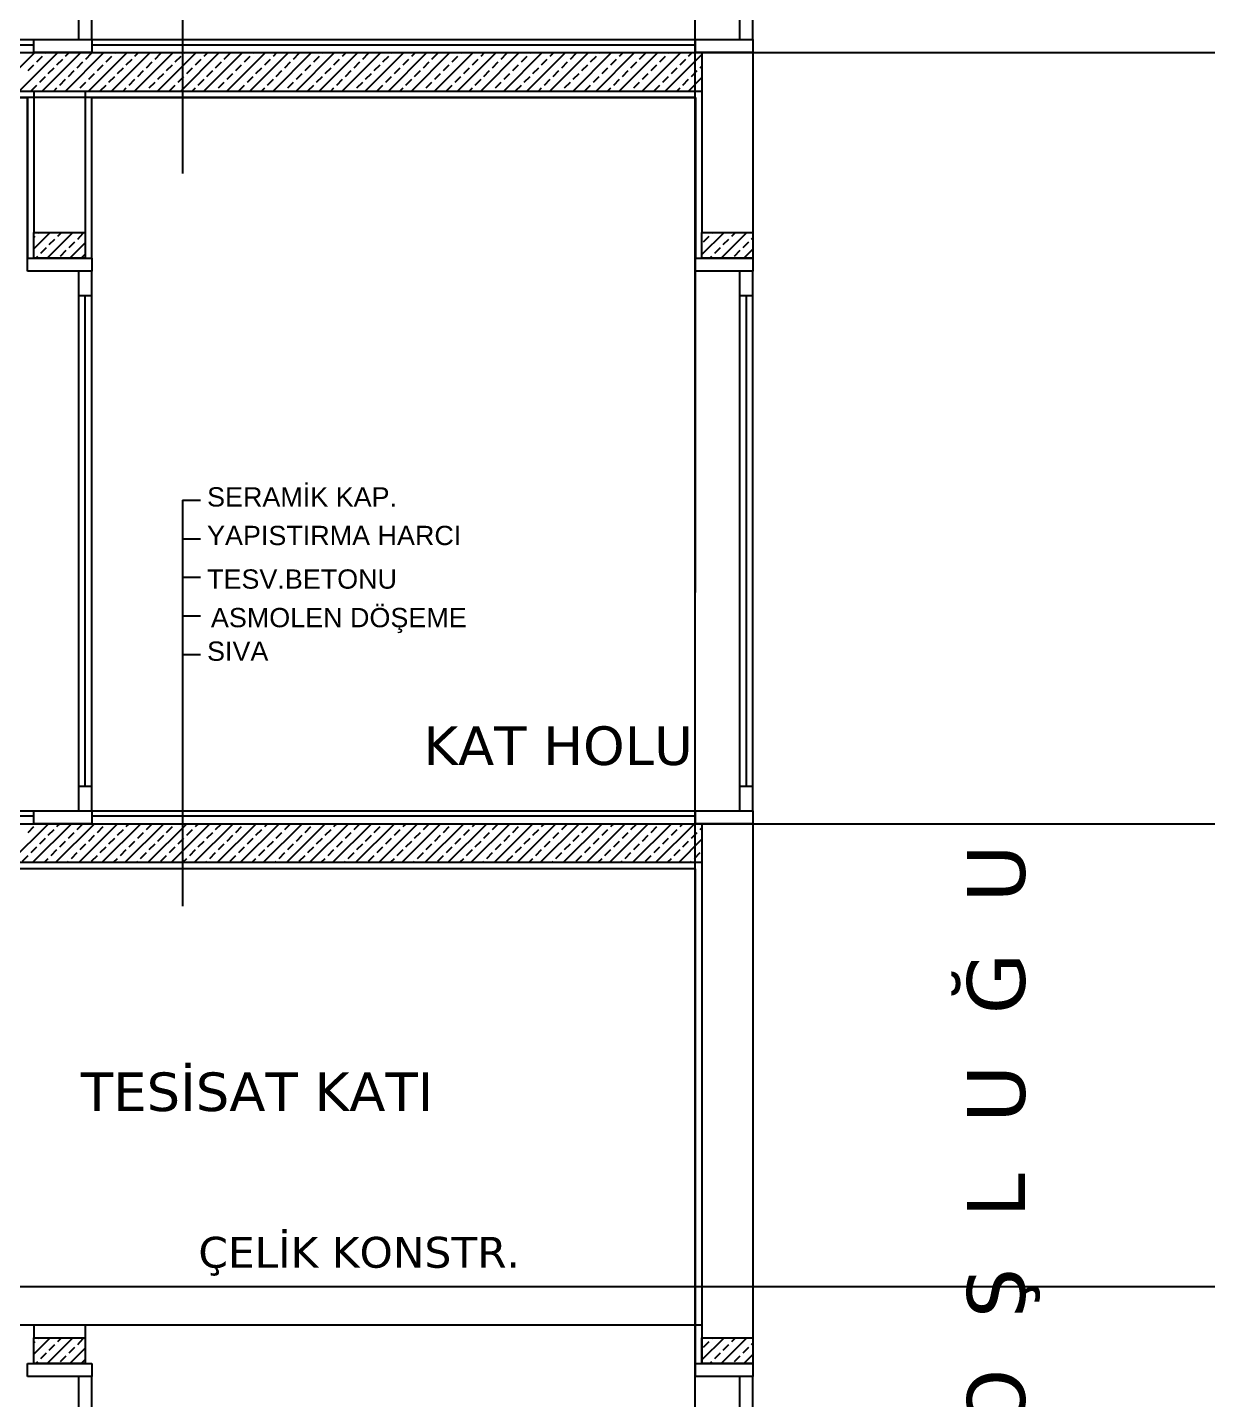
# Model space of a CAD drawing. Header units: millimetres. Extents: x 43168.9 to 43194.6, y -25545.1 to -25543.4.
# Drawn here: x 43181.6326 to 43181.8164, y -25544.2242 to -25544.0107 of the extents above; entities that cross this region are included whole.
import ezdxf
from ezdxf.enums import TextEntityAlignment as Align

# ---------------------------------------------------------------- set-up
doc = ezdxf.new("R2010")
doc.units = ezdxf.units.MM
doc.header["$LTSCALE"] = 200
doc.linetypes.add('kesit_$0$HIDDEN2', pattern=[0.1875, 0.125, -0.0625])
for name, color, linetype in [('dograma_sgh', 43, 'Continuous'), ('duv_sgh', 4, 'Continuous'), ('kaplama-gnl_sgh', 30, 'Continuous'), ('kesit_$0$izd-alt_sgh', 8, 'kesit_$0$HIDDEN2'), ('kolon-b.a_sgh', 6, 'Continuous'), ('metal-mal._sgh', 122, 'Continuous'), ('siva_sgh', 145, 'Continuous'), ('tarama-betonarme_sgh', 223, 'Continuous'), ('yazi-mahal_sgh', 12, 'Continuous'), ('yazi-malz_sgh', 7, 'Continuous')]:
    doc.layers.add(name, color=color, linetype=linetype)
doc.styles.add('1-200', font='arial.ttf', dxfattribs={"height": 60})
doc.styles.add('text1', font='VERDANA.TTF')

msp = doc.modelspace()

# ---------------------------------------------------------------- linework, layer by layer
for p, q in [((43181.74556, -25544.04656), (43181.73764, -25544.04656)), ((43181.74556, -25544.21856), (43181.73764, -25544.21856))]:
    msp.add_line(p, q)
at = {"layer": 'dograma_sgh'}
for p, q in [((43181.64064, -25544.01256), (43181.64064, -25543.92856)), ((43181.64264, -25544.01256), (43181.64264, -25543.92856)), ((43181.74356, -25544.01256), (43181.74356, -25543.92856)), ((43181.74556, -25544.01256), (43181.74556, -25543.92856)), ((43181.63364, -25544.01456), (43181.63364, -25544.01256)), ((43181.63364, -25544.01256), (43181.64264, -25544.01256)), ((43181.64264, -25544.01256), (43181.64264, -25544.01456)), ((43181.73664, -25544.01456), (43181.73664, -25544.01256)), ((43181.73664, -25544.01256), (43181.74556, -25544.01256)), ((43181.74556, -25544.01256), (43181.74556, -25544.01456)), ((43181.64264, -25544.01456), (43181.63364, -25544.01456)), ((43181.74556, -25544.01456), (43181.73664, -25544.01456)), ((43181.63264, -25544.04856), (43181.63264, -25544.04656)), ((43181.63264, -25544.04656), (43181.64264, -25544.04656)), ((43181.64264, -25544.04656), (43181.64264, -25544.04856)), ((43181.73664, -25544.04856), (43181.73664, -25544.04656)), ((43181.73664, -25544.04656), (43181.74556, -25544.04656)), ((43181.74556, -25544.04656), (43181.74556, -25544.04856)), ((43181.64264, -25544.04856), (43181.63264, -25544.04856)), ((43181.64064, -25544.13256), (43181.64064, -25544.04856)), ((43181.64264, -25544.13256), (43181.64264, -25544.04856)), ((43181.74556, -25544.04856), (43181.73664, -25544.04856)), ((43181.74356, -25544.13256), (43181.74356, -25544.04856)), ((43181.74556, -25544.13256), (43181.74556, -25544.04856)), ((43181.64064, -25544.05236), (43181.64264, -25544.05236)), ((43181.64164, -25544.12876), (43181.64164, -25544.05236)), ((43181.74356, -25544.05236), (43181.74556, -25544.05236)), ((43181.74456, -25544.12876), (43181.74456, -25544.05236)), ((43181.64264, -25544.12876), (43181.64064, -25544.12876)), ((43181.74556, -25544.12876), (43181.74356, -25544.12876)), ((43181.63364, -25544.13456), (43181.63364, -25544.13256)), ((43181.63364, -25544.13256), (43181.64264, -25544.13256)), ((43181.64264, -25544.13256), (43181.64264, -25544.13456)), ((43181.73664, -25544.13456), (43181.73664, -25544.13256)), ((43181.73664, -25544.13256), (43181.74556, -25544.13256)), ((43181.74556, -25544.13256), (43181.74556, -25544.13456)), ((43181.64264, -25544.13456), (43181.63364, -25544.13456)), ((43181.74556, -25544.13456), (43181.73664, -25544.13456)), ((43181.63264, -25544.22056), (43181.63264, -25544.21856)), ((43181.63264, -25544.21856), (43181.64264, -25544.21856)), ((43181.64264, -25544.21856), (43181.64264, -25544.22056)), ((43181.73664, -25544.22056), (43181.73664, -25544.21856)), ((43181.73664, -25544.21856), (43181.74556, -25544.21856)), ((43181.74556, -25544.21856), (43181.74556, -25544.22056)), ((43181.64264, -25544.22056), (43181.63264, -25544.22056)), ((43181.64064, -25544.30456), (43181.64064, -25544.22056)), ((43181.64264, -25544.30456), (43181.64264, -25544.22056)), ((43181.74556, -25544.22056), (43181.73664, -25544.22056)), ((43181.74356, -25544.30456), (43181.74356, -25544.22056)), ((43181.74556, -25544.30456), (43181.74556, -25544.22056))]:
    msp.add_line(p, q, dxfattribs=at)
at = {"layer": 'duv_sgh'}
for p, q in [((43181.73764, -25544.01456), (43181.73764, -25544.04256)), ((43181.74556, -25544.01456), (43181.74556, -25544.04256)), ((43181.74556, -25544.01456), (43181.74556, -25544.04256)), ((43181.63364, -25544.02056), (43181.63364, -25544.04256)), ((43181.64164, -25544.02056), (43181.64164, -25544.04256)), ((43181.74556, -25544.04656), (43181.73764, -25544.04656)), ((43181.73764, -25544.13456), (43181.73764, -25544.21856)), ((43181.74556, -25544.13456), (43181.74556, -25544.21856)), ((43181.74556, -25544.13456), (43181.74556, -25544.21856)), ((43181.63364, -25544.21256), (43181.63364, -25544.21456)), ((43181.64164, -25544.21256), (43181.64164, -25544.21456)), ((43181.74556, -25544.21856), (43181.73764, -25544.21856))]:
    msp.add_line(p, q, dxfattribs=at)
at = {"layer": 'kaplama-gnl_sgh'}
for p, q in [((43181.54064, -25544.01256), (43181.63364, -25544.01256)), ((43181.64264, -25544.01256), (43181.73664, -25544.01256)), ((43181.54064, -25544.01336), (43181.63364, -25544.01336)), ((43181.64264, -25544.01336), (43181.73664, -25544.01336)), ((43181.54064, -25544.13256), (43181.63364, -25544.13256)), ((43181.64264, -25544.13256), (43181.73664, -25544.13256)), ((43181.54064, -25544.13336), (43181.63364, -25544.13336)), ((43181.64264, -25544.13336), (43181.73664, -25544.13336))]:
    msp.add_line(p, q, dxfattribs=at)
at = {"layer": 'kesit_$0$izd-alt_sgh'}
for p, q in [((43181.30862, -25544.01456), (43182.76331, -25544.01456)), ((43181.30862, -25544.13456), (43182.76331, -25544.13456)), ((43181.30862, -25544.20656), (43182.76331, -25544.20656))]:
    msp.add_line(p, q, dxfattribs=at)
at = {"layer": 'kolon-b.a_sgh'}
for p, q in [((43181.54164, -25544.01456), (43181.73764, -25544.01456)), ((43181.54164, -25544.02056), (43181.73764, -25544.02056)), ((43181.63364, -25544.04656), (43181.63364, -25544.04256)), ((43181.63364, -25544.04256), (43181.64164, -25544.04256)), ((43181.64164, -25544.04256), (43181.64164, -25544.04656)), ((43181.73764, -25544.04656), (43181.73764, -25544.04256)), ((43181.73764, -25544.04256), (43181.74556, -25544.04256)), ((43181.74556, -25544.04256), (43181.74556, -25544.04656)), ((43181.64164, -25544.04656), (43181.63364, -25544.04656)), ((43181.74556, -25544.04656), (43181.73764, -25544.04656)), ((43181.52764, -25544.13456), (43181.73764, -25544.13456)), ((43181.52764, -25544.14056), (43181.73764, -25544.14056)), ((43181.63364, -25544.21856), (43181.63364, -25544.21456)), ((43181.63364, -25544.21456), (43181.64164, -25544.21456)), ((43181.64164, -25544.21456), (43181.64164, -25544.21856)), ((43181.73764, -25544.21856), (43181.73764, -25544.21456)), ((43181.73764, -25544.21456), (43181.74556, -25544.21456)), ((43181.74556, -25544.21456), (43181.74556, -25544.21856)), ((43181.64164, -25544.21856), (43181.63364, -25544.21856)), ((43181.74556, -25544.21856), (43181.73764, -25544.21856))]:
    msp.add_line(p, q, dxfattribs=at)
at = {"layer": 'metal-mal._sgh'}
for p, q in [((43181.46193, -25544.20656), (43181.73764, -25544.20656)), ((43181.47331, -25544.21256), (43181.73764, -25544.21256))]:
    msp.add_line(p, q, dxfattribs=at)
at = {"layer": 'siva_sgh'}
for p, q in [((43181.73656, -25543.75245), (43181.73656, -25544.3571)), ((43181.73664, -25544.02156), (43181.52664, -25544.02156)), ((43181.63264, -25544.02156), (43181.52664, -25544.02156)), ((43181.54064, -25544.02156), (43181.63264, -25544.02156)), ((43181.63264, -25544.04656), (43181.63264, -25544.02156)), ((43181.63264, -25544.02156), (43181.63264, -25544.04656)), ((43181.73664, -25544.02156), (43181.64164, -25544.02156)), ((43181.64164, -25544.02156), (43181.64164, -25544.04656)), ((43181.64264, -25544.04656), (43181.64264, -25544.02156)), ((43181.64264, -25544.02156), (43181.73664, -25544.02156)), ((43181.73664, -25544.09856), (43181.73664, -25544.02156)), ((43181.73664, -25544.04656), (43181.73664, -25544.02156)), ((43181.73664, -25544.02156), (43181.73664, -25544.04656)), ((43181.73664, -25544.14156), (43181.52664, -25544.14156)), ((43181.73664, -25544.21856), (43181.73664, -25544.14156))]:
    msp.add_line(p, q, dxfattribs=at)
at = {"layer": 'tarama-betonarme_sgh'}
for p, q in [((43181.62777, -25544.02056), (43181.63377, -25544.01456)), ((43181.63136, -25544.02056), (43181.63736, -25544.01456)), ((43181.6341, -25544.01602), (43181.635, -25544.01513)), ((43181.63495, -25544.02056), (43181.64095, -25544.01456)), ((43181.63544, -25544.01468), (43181.63556, -25544.01456)), ((43181.63854, -25544.02056), (43181.64454, -25544.01456)), ((43181.63859, -25544.01513), (43181.63915, -25544.01456)), ((43181.64173, -25544.01558), (43181.64263, -25544.01468)), ((43181.64214, -25544.02056), (43181.64814, -25544.01456)), ((43181.64487, -25544.01602), (43181.64577, -25544.01513)), ((43181.64573, -25544.02056), (43181.65173, -25544.01456)), ((43181.64622, -25544.01468), (43181.64634, -25544.01456)), ((43181.64932, -25544.02056), (43181.65532, -25544.01456)), ((43181.64936, -25544.01513), (43181.64993, -25544.01456)), ((43181.65251, -25544.01558), (43181.65341, -25544.01468)), ((43181.65291, -25544.02056), (43181.65891, -25544.01456)), ((43181.65565, -25544.01602), (43181.65655, -25544.01513)), ((43181.6565, -25544.02056), (43181.6625, -25544.01456)), ((43181.657, -25544.01468), (43181.65712, -25544.01456)), ((43181.6601, -25544.02056), (43181.6661, -25544.01456)), ((43181.66014, -25544.01513), (43181.66071, -25544.01456)), ((43181.66328, -25544.01558), (43181.66418, -25544.01468)), ((43181.66369, -25544.02056), (43181.66969, -25544.01456)), ((43181.66643, -25544.01602), (43181.66732, -25544.01513)), ((43181.66728, -25544.02056), (43181.67328, -25544.01456)), ((43181.66777, -25544.01468), (43181.66789, -25544.01456)), ((43181.67087, -25544.02056), (43181.67687, -25544.01456)), ((43181.67092, -25544.01513), (43181.67148, -25544.01456)), ((43181.67406, -25544.01558), (43181.67496, -25544.01468)), ((43181.67446, -25544.02056), (43181.68046, -25544.01456)), ((43181.6772, -25544.01602), (43181.6781, -25544.01513)), ((43181.67806, -25544.02056), (43181.68406, -25544.01456)), ((43181.67855, -25544.01468), (43181.67867, -25544.01456)), ((43181.68165, -25544.02056), (43181.68765, -25544.01456)), ((43181.68169, -25544.01513), (43181.68226, -25544.01456)), ((43181.68484, -25544.01558), (43181.68573, -25544.01468)), ((43181.68524, -25544.02056), (43181.69124, -25544.01456)), ((43181.68798, -25544.01602), (43181.68888, -25544.01513)), ((43181.68883, -25544.02056), (43181.69483, -25544.01456)), ((43181.68933, -25544.01468), (43181.68944, -25544.01456)), ((43181.69242, -25544.02056), (43181.69842, -25544.01456)), ((43181.69247, -25544.01513), (43181.69304, -25544.01456)), ((43181.69561, -25544.01558), (43181.69651, -25544.01468)), ((43181.69602, -25544.02056), (43181.70202, -25544.01456)), ((43181.69876, -25544.01602), (43181.69965, -25544.01513)), ((43181.69961, -25544.02056), (43181.70561, -25544.01456)), ((43181.7001, -25544.01468), (43181.70022, -25544.01456)), ((43181.7032, -25544.02056), (43181.7092, -25544.01456)), ((43181.70325, -25544.01513), (43181.70381, -25544.01456)), ((43181.70639, -25544.01558), (43181.70729, -25544.01468)), ((43181.70679, -25544.02056), (43181.71279, -25544.01456)), ((43181.70953, -25544.01602), (43181.71043, -25544.01513)), ((43181.71039, -25544.02056), (43181.71639, -25544.01456)), ((43181.71088, -25544.01468), (43181.711, -25544.01456)), ((43181.71398, -25544.02056), (43181.71998, -25544.01456)), ((43181.71402, -25544.01513), (43181.71459, -25544.01456)), ((43181.71716, -25544.01558), (43181.71806, -25544.01468)), ((43181.71757, -25544.02056), (43181.72357, -25544.01456)), ((43181.72031, -25544.01602), (43181.72121, -25544.01513)), ((43181.72116, -25544.02056), (43181.72716, -25544.01456)), ((43181.72166, -25544.01468), (43181.72177, -25544.01456)), ((43181.72475, -25544.02056), (43181.73075, -25544.01456)), ((43181.7248, -25544.01513), (43181.72537, -25544.01456)), ((43181.72794, -25544.01558), (43181.72884, -25544.01468)), ((43181.72835, -25544.02056), (43181.73435, -25544.01456)), ((43181.73108, -25544.01602), (43181.73198, -25544.01513)), ((43181.73194, -25544.02056), (43181.73764, -25544.01486)), ((43181.73243, -25544.01468), (43181.73255, -25544.01456)), ((43181.73557, -25544.01513), (43181.73614, -25544.01456)), ((43181.63275, -25544.01737), (43181.63365, -25544.01647)), ((43181.63589, -25544.01782), (43181.63679, -25544.01692)), ((43181.63724, -25544.01647), (43181.63814, -25544.01558)), ((43181.63904, -25544.01827), (43181.63993, -25544.01737)), ((43181.64038, -25544.01692), (43181.64128, -25544.01602)), ((43181.64353, -25544.01737), (43181.64442, -25544.01647)), ((43181.64667, -25544.01782), (43181.64757, -25544.01692)), ((43181.64802, -25544.01647), (43181.64892, -25544.01558)), ((43181.64981, -25544.01827), (43181.65071, -25544.01737)), ((43181.65116, -25544.01692), (43181.65206, -25544.01602)), ((43181.6543, -25544.01737), (43181.6552, -25544.01647)), ((43181.65745, -25544.01782), (43181.65834, -25544.01692)), ((43181.65879, -25544.01647), (43181.65969, -25544.01558)), ((43181.66059, -25544.01827), (43181.66149, -25544.01737)), ((43181.66194, -25544.01692), (43181.66283, -25544.01602)), ((43181.66508, -25544.01737), (43181.66598, -25544.01647)), ((43181.66822, -25544.01782), (43181.66912, -25544.01692)), ((43181.66957, -25544.01647), (43181.67047, -25544.01558)), ((43181.67137, -25544.01827), (43181.67226, -25544.01737)), ((43181.67271, -25544.01692), (43181.67361, -25544.01602)), ((43181.67586, -25544.01737), (43181.67675, -25544.01647)), ((43181.679, -25544.01782), (43181.6799, -25544.01692)), ((43181.68035, -25544.01647), (43181.68124, -25544.01558)), ((43181.68214, -25544.01827), (43181.68304, -25544.01737)), ((43181.68349, -25544.01692), (43181.68439, -25544.01602)), ((43181.68663, -25544.01737), (43181.68753, -25544.01647)), ((43181.68978, -25544.01782), (43181.69067, -25544.01692)), ((43181.69112, -25544.01647), (43181.69202, -25544.01558)), ((43181.69292, -25544.01827), (43181.69382, -25544.01737)), ((43181.69427, -25544.01692), (43181.69516, -25544.01602)), ((43181.69741, -25544.01737), (43181.69831, -25544.01647)), ((43181.70055, -25544.01782), (43181.70145, -25544.01692)), ((43181.7019, -25544.01647), (43181.7028, -25544.01558)), ((43181.70369, -25544.01827), (43181.70459, -25544.01737)), ((43181.70504, -25544.01692), (43181.70594, -25544.01602)), ((43181.70818, -25544.01737), (43181.70908, -25544.01647)), ((43181.71133, -25544.01782), (43181.71223, -25544.01692)), ((43181.71267, -25544.01647), (43181.71357, -25544.01558)), ((43181.71447, -25544.01827), (43181.71537, -25544.01737)), ((43181.71582, -25544.01692), (43181.71672, -25544.01602)), ((43181.71896, -25544.01737), (43181.71986, -25544.01647)), ((43181.7221, -25544.01782), (43181.723, -25544.01692)), ((43181.72345, -25544.01647), (43181.72435, -25544.01558)), ((43181.72525, -25544.01827), (43181.72615, -25544.01737)), ((43181.72659, -25544.01692), (43181.72749, -25544.01602)), ((43181.72974, -25544.01737), (43181.73064, -25544.01647)), ((43181.73288, -25544.01782), (43181.73378, -25544.01692)), ((43181.73423, -25544.01647), (43181.73513, -25544.01558)), ((43181.73602, -25544.01827), (43181.73692, -25544.01737)), ((43181.73737, -25544.01692), (43181.73764, -25544.01666)), ((43181.6332, -25544.02051), (43181.6341, -25544.01962)), ((43181.63455, -25544.01917), (43181.63544, -25544.01827)), ((43181.63769, -25544.01962), (43181.63859, -25544.01872)), ((43181.64083, -25544.02007), (43181.64173, -25544.01917)), ((43181.64218, -25544.01872), (43181.64308, -25544.01782)), ((43181.64398, -25544.02051), (43181.64487, -25544.01962)), ((43181.64532, -25544.01917), (43181.64622, -25544.01827)), ((43181.64847, -25544.01962), (43181.64936, -25544.01872)), ((43181.65161, -25544.02007), (43181.65251, -25544.01917)), ((43181.65296, -25544.01872), (43181.65385, -25544.01782)), ((43181.65475, -25544.02051), (43181.65565, -25544.01962)), ((43181.6561, -25544.01917), (43181.657, -25544.01827)), ((43181.65924, -25544.01962), (43181.66014, -25544.01872)), ((43181.66239, -25544.02007), (43181.66328, -25544.01917)), ((43181.66373, -25544.01872), (43181.66463, -25544.01782)), ((43181.66553, -25544.02051), (43181.66643, -25544.01962)), ((43181.66688, -25544.01917), (43181.66777, -25544.01827)), ((43181.67002, -25544.01962), (43181.67092, -25544.01872)), ((43181.67316, -25544.02007), (43181.67406, -25544.01917)), ((43181.67451, -25544.01872), (43181.67541, -25544.01782)), ((43181.6763, -25544.02051), (43181.6772, -25544.01962)), ((43181.67765, -25544.01917), (43181.67855, -25544.01827)), ((43181.68079, -25544.01962), (43181.68169, -25544.01872)), ((43181.68394, -25544.02007), (43181.68484, -25544.01917)), ((43181.68529, -25544.01872), (43181.68618, -25544.01782)), ((43181.68708, -25544.02051), (43181.68798, -25544.01962)), ((43181.68843, -25544.01917), (43181.68933, -25544.01827)), ((43181.69157, -25544.01962), (43181.69247, -25544.01872)), ((43181.69471, -25544.02007), (43181.69561, -25544.01917)), ((43181.69606, -25544.01872), (43181.69696, -25544.01782)), ((43181.69786, -25544.02051), (43181.69876, -25544.01962)), ((43181.6992, -25544.01917), (43181.7001, -25544.01827)), ((43181.70235, -25544.01962), (43181.70325, -25544.01872)), ((43181.70549, -25544.02007), (43181.70639, -25544.01917)), ((43181.70684, -25544.01872), (43181.70774, -25544.01782)), ((43181.70863, -25544.02051), (43181.70953, -25544.01962)), ((43181.70998, -25544.01917), (43181.71088, -25544.01827)), ((43181.71312, -25544.01962), (43181.71402, -25544.01872)), ((43181.71627, -25544.02007), (43181.71716, -25544.01917)), ((43181.71761, -25544.01872), (43181.71851, -25544.01782)), ((43181.71941, -25544.02051), (43181.72031, -25544.01962)), ((43181.72076, -25544.01917), (43181.72166, -25544.01827)), ((43181.7239, -25544.01962), (43181.7248, -25544.01872)), ((43181.72704, -25544.02007), (43181.72794, -25544.01917)), ((43181.72839, -25544.01872), (43181.72929, -25544.01782)), ((43181.73019, -25544.02051), (43181.73108, -25544.01962)), ((43181.73153, -25544.01917), (43181.73243, -25544.01827)), ((43181.73468, -25544.01962), (43181.73557, -25544.01872)), ((43181.73553, -25544.02056), (43181.73764, -25544.01845)), ((43181.63675, -25544.02056), (43181.63724, -25544.02007)), ((43181.64034, -25544.02056), (43181.64038, -25544.02051)), ((43181.64752, -25544.02056), (43181.64802, -25544.02007)), ((43181.65112, -25544.02056), (43181.65116, -25544.02051)), ((43181.6583, -25544.02056), (43181.65879, -25544.02007)), ((43181.66189, -25544.02056), (43181.66194, -25544.02051)), ((43181.66908, -25544.02056), (43181.66957, -25544.02007)), ((43181.67267, -25544.02056), (43181.67271, -25544.02051)), ((43181.67985, -25544.02056), (43181.68035, -25544.02007)), ((43181.68344, -25544.02056), (43181.68349, -25544.02051)), ((43181.69063, -25544.02056), (43181.69112, -25544.02007)), ((43181.69422, -25544.02056), (43181.69427, -25544.02051)), ((43181.7014, -25544.02056), (43181.7019, -25544.02007)), ((43181.705, -25544.02056), (43181.70504, -25544.02051)), ((43181.71218, -25544.02056), (43181.71267, -25544.02007)), ((43181.71577, -25544.02056), (43181.71582, -25544.02051)), ((43181.72296, -25544.02056), (43181.72345, -25544.02007)), ((43181.72655, -25544.02056), (43181.72659, -25544.02051)), ((43181.73373, -25544.02056), (43181.73423, -25544.02007)), ((43181.73733, -25544.02056), (43181.73737, -25544.02051)), ((43181.63364, -25544.04509), (43181.63617, -25544.04256)), ((43181.63364, -25544.04332), (43181.63383, -25544.04313)), ((43181.63427, -25544.04269), (43181.6344, -25544.04256)), ((43181.6357, -25544.04656), (43181.6397, -25544.04256)), ((43181.63736, -25544.04313), (43181.63794, -25544.04256)), ((43181.64046, -25544.04358), (43181.64134, -25544.04269)), ((43181.73764, -25544.04601), (43181.74109, -25544.04256)), ((43181.73786, -25544.04402), (43181.73875, -25544.04313)), ((43181.73919, -25544.04269), (43181.73932, -25544.04256)), ((43181.74062, -25544.04656), (43181.74462, -25544.04256)), ((43181.74228, -25544.04313), (43181.74286, -25544.04256)), ((43181.63471, -25544.04579), (43181.63559, -25544.0449)), ((43181.63604, -25544.04446), (43181.63692, -25544.04358)), ((43181.6378, -25544.04623), (43181.63869, -25544.04534)), ((43181.63913, -25544.0449), (43181.64001, -25544.04402)), ((43181.63924, -25544.04656), (43181.64164, -25544.04416)), ((43181.73963, -25544.04579), (43181.74051, -25544.0449)), ((43181.74096, -25544.04446), (43181.74184, -25544.04358)), ((43181.74272, -25544.04623), (43181.74361, -25544.04534)), ((43181.74405, -25544.0449), (43181.74493, -25544.04402)), ((43181.74416, -25544.04656), (43181.74556, -25544.04516)), ((43181.74538, -25544.04358), (43181.74556, -25544.04339)), ((43181.63394, -25544.04656), (43181.63427, -25544.04623)), ((43181.64101, -25544.04656), (43181.64164, -25544.04593)), ((43181.73886, -25544.04656), (43181.73919, -25544.04623)), ((43181.6299, -25544.14056), (43181.6359, -25544.13456)), ((43181.63275, -25544.13591), (43181.63365, -25544.13501)), ((43181.63349, -25544.14056), (43181.63949, -25544.13456)), ((43181.6341, -25544.13456), (43181.6341, -25544.13456)), ((43181.63708, -25544.14056), (43181.64308, -25544.13456)), ((43181.63724, -25544.13501), (43181.63769, -25544.13456)), ((43181.64038, -25544.13546), (43181.64128, -25544.13456)), ((43181.64067, -25544.14056), (43181.64667, -25544.13456)), ((43181.64353, -25544.13591), (43181.64442, -25544.13501)), ((43181.64427, -25544.14056), (43181.65027, -25544.13456)), ((43181.64487, -25544.13456), (43181.64488, -25544.13456)), ((43181.64786, -25544.14056), (43181.65386, -25544.13456)), ((43181.64802, -25544.13501), (43181.64847, -25544.13456)), ((43181.65116, -25544.13546), (43181.65206, -25544.13456)), ((43181.65145, -25544.14056), (43181.65745, -25544.13456)), ((43181.6543, -25544.13591), (43181.6552, -25544.13501)), ((43181.65504, -25544.14056), (43181.66104, -25544.13456)), ((43181.65565, -25544.13456), (43181.65565, -25544.13456)), ((43181.65864, -25544.14056), (43181.66464, -25544.13456)), ((43181.65879, -25544.13501), (43181.65925, -25544.13456)), ((43181.66194, -25544.13546), (43181.66283, -25544.13456)), ((43181.66223, -25544.14056), (43181.66823, -25544.13456)), ((43181.66508, -25544.13591), (43181.66598, -25544.13501)), ((43181.66582, -25544.14056), (43181.67182, -25544.13456)), ((43181.66643, -25544.13456), (43181.66643, -25544.13456)), ((43181.66941, -25544.14056), (43181.67541, -25544.13456)), ((43181.66957, -25544.13501), (43181.67002, -25544.13456)), ((43181.67271, -25544.13546), (43181.67361, -25544.13456)), ((43181.673, -25544.14056), (43181.679, -25544.13456)), ((43181.67586, -25544.13591), (43181.67675, -25544.13501)), ((43181.6766, -25544.14056), (43181.6826, -25544.13456)), ((43181.6772, -25544.13456), (43181.67721, -25544.13456)), ((43181.68019, -25544.14056), (43181.68619, -25544.13456)), ((43181.68035, -25544.13501), (43181.6808, -25544.13456)), ((43181.68349, -25544.13546), (43181.68439, -25544.13456)), ((43181.68378, -25544.14056), (43181.68978, -25544.13456)), ((43181.68663, -25544.13591), (43181.68753, -25544.13501)), ((43181.68737, -25544.14056), (43181.69337, -25544.13456)), ((43181.68798, -25544.13456), (43181.68798, -25544.13456)), ((43181.69096, -25544.14056), (43181.69696, -25544.13456)), ((43181.69112, -25544.13501), (43181.69158, -25544.13456)), ((43181.69427, -25544.13546), (43181.69516, -25544.13456)), ((43181.69456, -25544.14056), (43181.70056, -25544.13456)), ((43181.69741, -25544.13591), (43181.69831, -25544.13501)), ((43181.69815, -25544.14056), (43181.70415, -25544.13456)), ((43181.69876, -25544.13456), (43181.69876, -25544.13456)), ((43181.70174, -25544.14056), (43181.70774, -25544.13456)), ((43181.7019, -25544.13501), (43181.70235, -25544.13456)), ((43181.70504, -25544.13546), (43181.70594, -25544.13456)), ((43181.70533, -25544.14056), (43181.71133, -25544.13456)), ((43181.70818, -25544.13591), (43181.70908, -25544.13501)), ((43181.70892, -25544.14056), (43181.71492, -25544.13456)), ((43181.70953, -25544.13456), (43181.70954, -25544.13456)), ((43181.71252, -25544.14056), (43181.71852, -25544.13456)), ((43181.71267, -25544.13501), (43181.71313, -25544.13456)), ((43181.71582, -25544.13546), (43181.71672, -25544.13456)), ((43181.71611, -25544.14056), (43181.72211, -25544.13456)), ((43181.71896, -25544.13591), (43181.71986, -25544.13501)), ((43181.7197, -25544.14056), (43181.7257, -25544.13456)), ((43181.72031, -25544.13456), (43181.72031, -25544.13456)), ((43181.72329, -25544.14056), (43181.72929, -25544.13456)), ((43181.72345, -25544.13501), (43181.7239, -25544.13456)), ((43181.72659, -25544.13546), (43181.72749, -25544.13456)), ((43181.72689, -25544.14056), (43181.73289, -25544.13456)), ((43181.72974, -25544.13591), (43181.73064, -25544.13501)), ((43181.73048, -25544.14056), (43181.73648, -25544.13456)), ((43181.73108, -25544.13456), (43181.73109, -25544.13456)), ((43181.73423, -25544.13501), (43181.73468, -25544.13456)), ((43181.63455, -25544.13771), (43181.63544, -25544.13681)), ((43181.63589, -25544.13636), (43181.63679, -25544.13546)), ((43181.63904, -25544.13681), (43181.63993, -25544.13591)), ((43181.64218, -25544.13726), (43181.64308, -25544.13636)), ((43181.64532, -25544.13771), (43181.64622, -25544.13681)), ((43181.64667, -25544.13636), (43181.64757, -25544.13546)), ((43181.64981, -25544.13681), (43181.65071, -25544.13591)), ((43181.65296, -25544.13726), (43181.65385, -25544.13636)), ((43181.6561, -25544.13771), (43181.657, -25544.13681)), ((43181.65745, -25544.13636), (43181.65834, -25544.13546)), ((43181.66059, -25544.13681), (43181.66149, -25544.13591)), ((43181.66373, -25544.13726), (43181.66463, -25544.13636)), ((43181.66688, -25544.13771), (43181.66777, -25544.13681)), ((43181.66822, -25544.13636), (43181.66912, -25544.13546)), ((43181.67137, -25544.13681), (43181.67226, -25544.13591)), ((43181.67451, -25544.13726), (43181.67541, -25544.13636)), ((43181.67765, -25544.13771), (43181.67855, -25544.13681)), ((43181.679, -25544.13636), (43181.6799, -25544.13546)), ((43181.68214, -25544.13681), (43181.68304, -25544.13591)), ((43181.68529, -25544.13726), (43181.68618, -25544.13636)), ((43181.68843, -25544.13771), (43181.68933, -25544.13681)), ((43181.68978, -25544.13636), (43181.69067, -25544.13546)), ((43181.69292, -25544.13681), (43181.69382, -25544.13591)), ((43181.69606, -25544.13726), (43181.69696, -25544.13636)), ((43181.6992, -25544.13771), (43181.7001, -25544.13681)), ((43181.70055, -25544.13636), (43181.70145, -25544.13546)), ((43181.70369, -25544.13681), (43181.70459, -25544.13591)), ((43181.70684, -25544.13726), (43181.70774, -25544.13636)), ((43181.70998, -25544.13771), (43181.71088, -25544.13681)), ((43181.71133, -25544.13636), (43181.71223, -25544.13546)), ((43181.71447, -25544.13681), (43181.71537, -25544.13591)), ((43181.71761, -25544.13726), (43181.71851, -25544.13636)), ((43181.72076, -25544.13771), (43181.72166, -25544.13681)), ((43181.7221, -25544.13636), (43181.723, -25544.13546)), ((43181.72525, -25544.13681), (43181.72615, -25544.13591)), ((43181.72839, -25544.13726), (43181.72929, -25544.13636)), ((43181.73153, -25544.13771), (43181.73243, -25544.13681)), ((43181.73288, -25544.13636), (43181.73378, -25544.13546)), ((43181.73407, -25544.14056), (43181.73764, -25544.13699)), ((43181.73602, -25544.13681), (43181.73692, -25544.13591)), ((43181.73737, -25544.13546), (43181.73764, -25544.13519)), ((43181.6332, -25544.13905), (43181.6341, -25544.13816)), ((43181.63634, -25544.1395), (43181.63724, -25544.1386)), ((43181.63769, -25544.13816), (43181.63859, -25544.13726)), ((43181.63949, -25544.13995), (43181.64038, -25544.13905)), ((43181.64083, -25544.1386), (43181.64173, -25544.13771)), ((43181.64398, -25544.13905), (43181.64487, -25544.13816)), ((43181.64712, -25544.1395), (43181.64802, -25544.1386)), ((43181.64847, -25544.13816), (43181.64936, -25544.13726)), ((43181.65026, -25544.13995), (43181.65116, -25544.13905)), ((43181.65161, -25544.1386), (43181.65251, -25544.13771)), ((43181.65475, -25544.13905), (43181.65565, -25544.13816)), ((43181.6579, -25544.1395), (43181.65879, -25544.1386)), ((43181.65924, -25544.13816), (43181.66014, -25544.13726)), ((43181.66104, -25544.13995), (43181.66194, -25544.13905)), ((43181.66239, -25544.1386), (43181.66328, -25544.13771)), ((43181.66553, -25544.13905), (43181.66643, -25544.13816)), ((43181.66867, -25544.1395), (43181.66957, -25544.1386)), ((43181.67002, -25544.13816), (43181.67092, -25544.13726)), ((43181.67181, -25544.13995), (43181.67271, -25544.13905)), ((43181.67316, -25544.1386), (43181.67406, -25544.13771)), ((43181.6763, -25544.13905), (43181.6772, -25544.13816)), ((43181.67945, -25544.1395), (43181.68035, -25544.1386)), ((43181.68079, -25544.13816), (43181.68169, -25544.13726)), ((43181.68259, -25544.13995), (43181.68349, -25544.13905)), ((43181.68394, -25544.1386), (43181.68484, -25544.13771)), ((43181.68708, -25544.13905), (43181.68798, -25544.13816)), ((43181.69022, -25544.1395), (43181.69112, -25544.1386)), ((43181.69157, -25544.13816), (43181.69247, -25544.13726)), ((43181.69337, -25544.13995), (43181.69427, -25544.13905)), ((43181.69471, -25544.1386), (43181.69561, -25544.13771)), ((43181.69786, -25544.13905), (43181.69876, -25544.13816)), ((43181.701, -25544.1395), (43181.7019, -25544.1386)), ((43181.70235, -25544.13816), (43181.70325, -25544.13726)), ((43181.70414, -25544.13995), (43181.70504, -25544.13905)), ((43181.70549, -25544.1386), (43181.70639, -25544.13771)), ((43181.70863, -25544.13905), (43181.70953, -25544.13816)), ((43181.71178, -25544.1395), (43181.71267, -25544.1386)), ((43181.71312, -25544.13816), (43181.71402, -25544.13726)), ((43181.71492, -25544.13995), (43181.71582, -25544.13905)), ((43181.71627, -25544.1386), (43181.71716, -25544.13771)), ((43181.71941, -25544.13905), (43181.72031, -25544.13816)), ((43181.72255, -25544.1395), (43181.72345, -25544.1386)), ((43181.7239, -25544.13816), (43181.7248, -25544.13726)), ((43181.7257, -25544.13995), (43181.72659, -25544.13905)), ((43181.72704, -25544.1386), (43181.72794, -25544.13771)), ((43181.73019, -25544.13905), (43181.73108, -25544.13816)), ((43181.73333, -25544.1395), (43181.73423, -25544.1386)), ((43181.73468, -25544.13816), (43181.73557, -25544.13726)), ((43181.73647, -25544.13995), (43181.73737, -25544.13905)), ((43181.63185, -25544.1404), (43181.63275, -25544.1395)), ((43181.63529, -25544.14056), (43181.63589, -25544.13995)), ((43181.63888, -25544.14056), (43181.63904, -25544.1404)), ((43181.64263, -25544.1404), (43181.64353, -25544.1395)), ((43181.64606, -25544.14056), (43181.64667, -25544.13995)), ((43181.64965, -25544.14056), (43181.64981, -25544.1404)), ((43181.65341, -25544.1404), (43181.6543, -25544.1395)), ((43181.65684, -25544.14056), (43181.65745, -25544.13995)), ((43181.66043, -25544.14056), (43181.66059, -25544.1404)), ((43181.66418, -25544.1404), (43181.66508, -25544.1395)), ((43181.66762, -25544.14056), (43181.66822, -25544.13995)), ((43181.67121, -25544.14056), (43181.67137, -25544.1404)), ((43181.67496, -25544.1404), (43181.67586, -25544.1395)), ((43181.67839, -25544.14056), (43181.679, -25544.13995)), ((43181.68198, -25544.14056), (43181.68214, -25544.1404)), ((43181.68573, -25544.1404), (43181.68663, -25544.1395)), ((43181.68917, -25544.14056), (43181.68978, -25544.13995)), ((43181.69276, -25544.14056), (43181.69292, -25544.1404)), ((43181.69651, -25544.1404), (43181.69741, -25544.1395)), ((43181.69994, -25544.14056), (43181.70055, -25544.13995)), ((43181.70354, -25544.14056), (43181.70369, -25544.1404)), ((43181.70729, -25544.1404), (43181.70818, -25544.1395)), ((43181.71072, -25544.14056), (43181.71133, -25544.13995)), ((43181.71431, -25544.14056), (43181.71447, -25544.1404)), ((43181.71806, -25544.1404), (43181.71896, -25544.1395)), ((43181.7215, -25544.14056), (43181.7221, -25544.13995)), ((43181.72509, -25544.14056), (43181.72525, -25544.1404)), ((43181.72884, -25544.1404), (43181.72974, -25544.1395)), ((43181.73227, -25544.14056), (43181.73288, -25544.13995)), ((43181.73587, -25544.14056), (43181.73602, -25544.1404)), ((43181.63364, -25544.21709), (43181.63617, -25544.21456)), ((43181.63364, -25544.21532), (43181.63383, -25544.21513)), ((43181.63427, -25544.21469), (43181.6344, -25544.21456)), ((43181.6357, -25544.21856), (43181.6397, -25544.21456)), ((43181.63604, -25544.21646), (43181.63692, -25544.21558)), ((43181.63736, -25544.21513), (43181.63794, -25544.21456)), ((43181.63913, -25544.2169), (43181.64001, -25544.21602)), ((43181.63924, -25544.21856), (43181.64164, -25544.21616)), ((43181.64046, -25544.21558), (43181.64134, -25544.21469)), ((43181.73764, -25544.21801), (43181.74109, -25544.21456)), ((43181.73786, -25544.21602), (43181.73875, -25544.21513)), ((43181.73919, -25544.21469), (43181.73932, -25544.21456)), ((43181.74062, -25544.21856), (43181.74462, -25544.21456)), ((43181.74096, -25544.21646), (43181.74184, -25544.21558)), ((43181.74228, -25544.21513), (43181.74286, -25544.21456)), ((43181.74405, -25544.2169), (43181.74493, -25544.21602)), ((43181.74538, -25544.21558), (43181.74556, -25544.21539)), ((43181.63394, -25544.21856), (43181.63427, -25544.21823)), ((43181.63471, -25544.21779), (43181.63559, -25544.2169)), ((43181.6378, -25544.21823), (43181.63869, -25544.21734)), ((43181.64101, -25544.21856), (43181.64164, -25544.21793)), ((43181.73886, -25544.21856), (43181.73919, -25544.21823)), ((43181.73963, -25544.21779), (43181.74051, -25544.2169)), ((43181.74272, -25544.21823), (43181.74361, -25544.21734)), ((43181.74416, -25544.21856), (43181.74556, -25544.21716))]:
    msp.add_line(p, q, dxfattribs=at)
at = {"layer": 'yazi-malz_sgh'}
for p, q in [((43181.65679, -25543.97021), (43181.65679, -25544.03337)), ((43181.65679, -25544.08421), (43181.6596, -25544.08421)), ((43181.65679, -25544.08421), (43181.65679, -25544.14737)), ((43181.65679, -25544.09021), (43181.6596, -25544.09021)), ((43181.65679, -25544.09621), (43181.6596, -25544.09621)), ((43181.65679, -25544.10221), (43181.6596, -25544.10221)), ((43181.65679, -25544.10821), (43181.6596, -25544.10821))]:
    msp.add_line(p, q, dxfattribs=at)

# ---------------------------------------------------------------- texts
at = {"layer": 'yazi-mahal_sgh', "style": 'text1'}
for s, height, p in [('KAT HOLU', 0.006, (43181.73622, -25544.12542)), ('TESİSAT KATI', 0.006, (43181.69582, -25544.17927)), ('ÇELİK KONSTR.', 0.0048, (43181.70932, -25544.20365))]:
    msp.add_text(s, height=height, dxfattribs=at).set_placement(p, align=Align.RIGHT)
msp.add_text('A  S  A  N  S  Ö  R   B  O  Ş  L  U  Ğ  U', height=0.009, rotation=90, dxfattribs=at).set_placement((43181.78791, -25544.13777), align=Align.RIGHT)
at = {"layer": 'yazi-malz_sgh', "style": '1-200'}
for s, p in [('SERAMİK KAP.', (43181.6606, -25544.08521)), ('YAPISTIRMA HARCI', (43181.6606, -25544.09121)), ('TESV.BETONU', (43181.6606, -25544.09799)), ('ASMOLEN DÖŞEME', (43181.6612, -25544.10399)), ('SIVA', (43181.6606, -25544.10921))]:
    msp.add_text(s, height=0.003, rotation=360, dxfattribs=at).set_placement(p)

doc.saveas('drawing.dxf')
